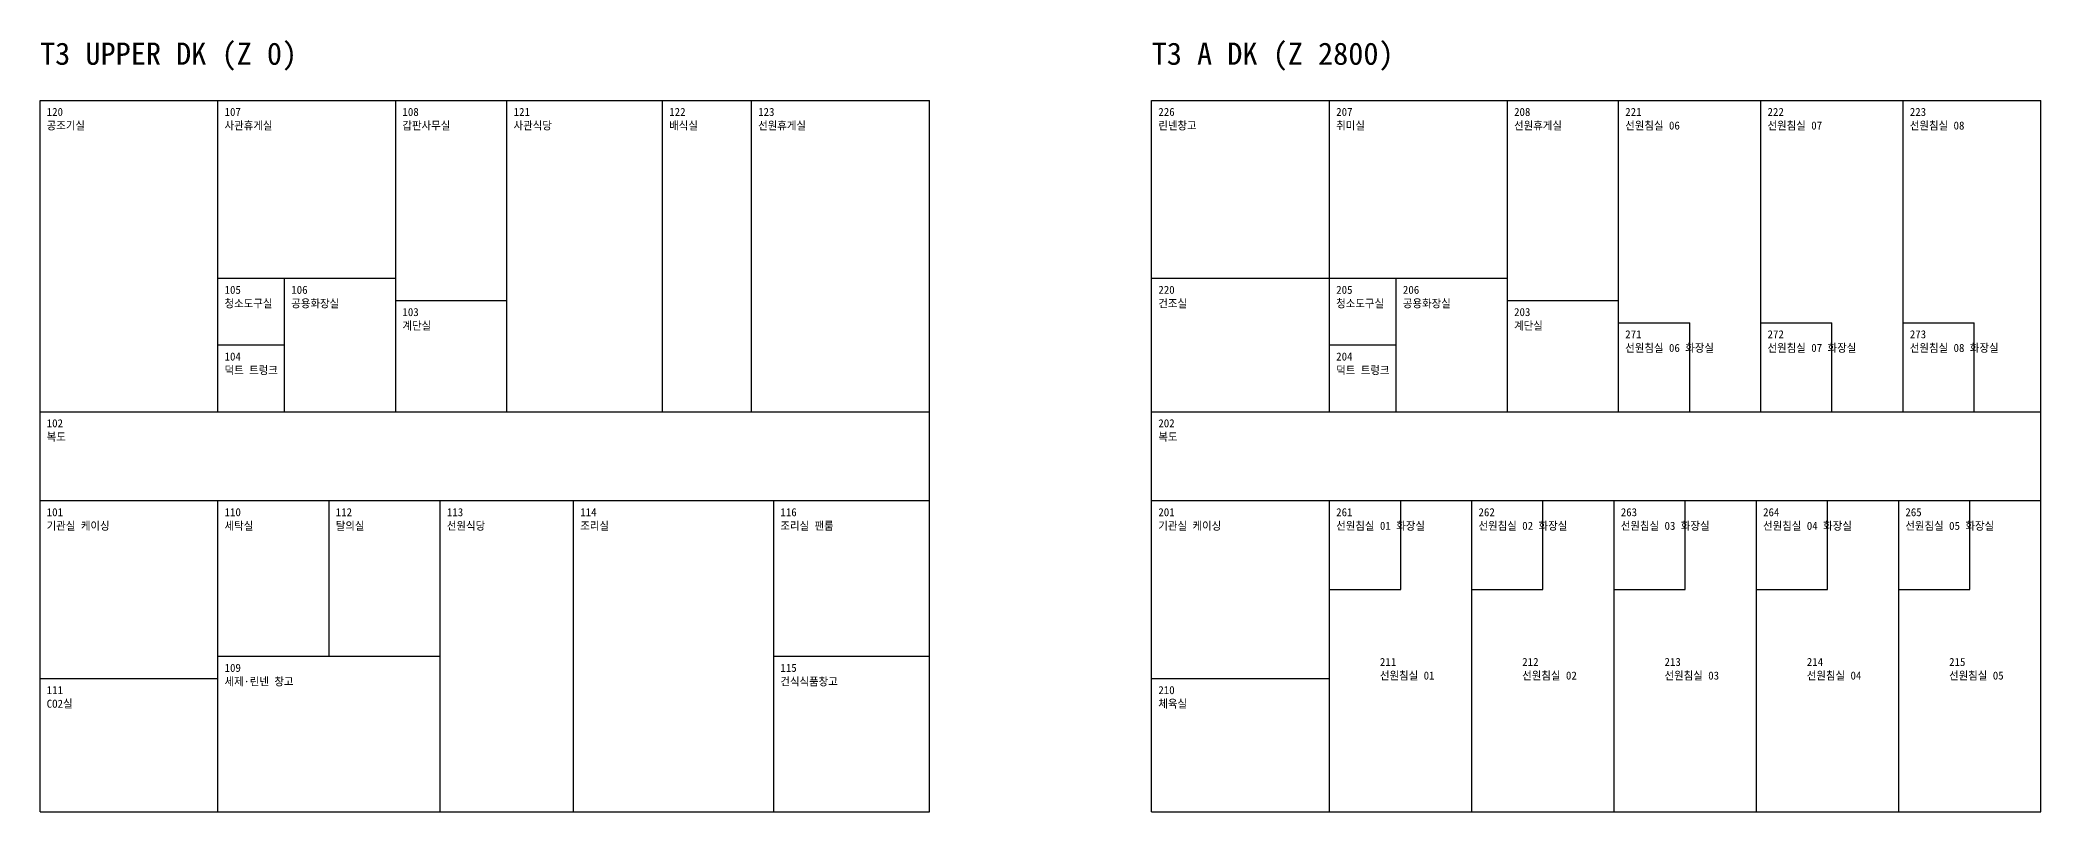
# Model space of a CAD drawing. Header units: millimetres. Extents: x 0 to 95000, y 0 to 17356.
# Drawn here: x 0 to 45000, y 0 to 17356 of the extents above; entities that cross this region are included whole.
import ezdxf

# ---------------------------------------------------------------- set-up
doc = ezdxf.new("R2010")
doc.units = ezdxf.units.MM
for name, color, linetype in [('DECK_OUTLINE', 7, 'CONTINUOUS'), ('ROOM', 3, 'CONTINUOUS'), ('ROOM_NAME', 5, 'CONTINUOUS'), ('ROOM_NO', 1, 'CONTINUOUS'), ('TITLE', 2, 'CONTINUOUS')]:
    doc.layers.add(name, color=color, linetype=linetype)

msp = doc.modelspace()

# ---------------------------------------------------------------- linework, layer by layer
at = {"layer": 'DECK_OUTLINE'}
for p, q in [((0, 16000), (20000, 16000)), ((0, 0), (0, 16000)), ((20000, 0), (20000, 16000)), ((25000, 16000), (45000, 16000)), ((25000, 0), (25000, 16000)), ((45000, 0), (45000, 16000)), ((0, 0), (20000, 0)), ((25000, 0), (45000, 0))]:
    msp.add_line(p, q, dxfattribs=at)
at = {"layer": 'ROOM'}
for p, q in [((4000, 9000), (4000, 16000)), ((8000, 9000), (8000, 16000)), ((10500, 9000), (10500, 16000)), ((14000, 9000), (14000, 16000)), ((16000, 9000), (16000, 16000)), ((29000, 9000), (29000, 16000)), ((33000, 9000), (33000, 16000)), ((35500, 9000), (35500, 16000)), ((38700, 9000), (38700, 16000)), ((41900, 9000), (41900, 16000)), ((4000, 12000), (8000, 12000)), ((5500, 9000), (5500, 12000)), ((25000, 12000), (33000, 12000)), ((30500, 9000), (30500, 12000)), ((8000, 11500), (10500, 11500)), ((33000, 11500), (35500, 11500)), ((35500, 11000), (37100, 11000)), ((37100, 9000), (37100, 11000)), ((38700, 11000), (40300, 11000)), ((40300, 9000), (40300, 11000)), ((41900, 11000), (43500, 11000)), ((43500, 9000), (43500, 11000)), ((4000, 10500), (5500, 10500)), ((29000, 10500), (30500, 10500)), ((0, 9000), (20000, 9000)), ((25000, 9000), (45000, 9000)), ((0, 7000), (20000, 7000)), ((4000, 0), (4000, 7000)), ((6500, 3500), (6500, 7000)), ((9000, 0), (9000, 7000)), ((12000, 0), (12000, 7000)), ((16500, 0), (16500, 7000)), ((25000, 7000), (45000, 7000)), ((29000, 0), (29000, 7000)), ((30600, 5000), (30600, 7000)), ((32200, 0), (32200, 7000)), ((33800, 5000), (33800, 7000)), ((35400, 0), (35400, 7000)), ((37000, 5000), (37000, 7000)), ((38600, 0), (38600, 7000)), ((40200, 5000), (40200, 7000)), ((41800, 0), (41800, 7000)), ((43400, 5000), (43400, 7000)), ((29000, 5000), (30600, 5000)), ((32200, 5000), (33800, 5000)), ((35400, 5000), (37000, 5000)), ((38600, 5000), (40200, 5000)), ((41800, 5000), (43400, 5000)), ((4000, 3500), (9000, 3500)), ((16500, 3500), (20000, 3500)), ((0, 3000), (4000, 3000)), ((25000, 3000), (29000, 3000))]:
    msp.add_line(p, q, dxfattribs=at)

# ---------------------------------------------------------------- texts
at = {"layer": 'ROOM_NAME'}
for s, p in [('공조기실', (150, 15344)), ('사관휴게실', (4150, 15344)), ('갑판사무실', (8150, 15344)), ('사관식당', (10650, 15344)), ('배식실', (14150, 15344)), ('선원휴게실', (16150, 15344)), ('린넨창고', (25150, 15344)), ('취미실', (29150, 15344)), ('선원휴게실', (33150, 15344)), ('선원침실 06', (35650, 15344)), ('선원침실 07', (38850, 15344)), ('선원침실 08', (42050, 15344)), ('청소도구실', (4150, 11344)), ('공용화장실', (5650, 11344)), ('건조실', (25150, 11344)), ('청소도구실', (29150, 11344)), ('공용화장실', (30650, 11344)), ('계단실', (8150, 10844)), ('계단실', (33150, 10844)), ('선원침실 06 화장실', (35650, 10344)), ('선원침실 07 화장실', (38850, 10344)), ('선원침실 08 화장실', (42050, 10344)), ('덕트 트렁크', (4150, 9844)), ('덕트 트렁크', (29150, 9844)), ('복도', (150, 8344)), ('복도', (25150, 8344)), ('기관실 케이싱', (150, 6344)), ('세탁실', (4150, 6344)), ('탈의실', (6650, 6344)), ('선원식당', (9150, 6344)), ('조리실', (12150, 6344)), ('조리실 팬룸', (16650, 6344)), ('기관실 케이싱', (25150, 6344)), ('선원침실 01 화장실', (29150, 6344)), ('선원침실 02 화장실', (32350, 6344)), ('선원침실 03 화장실', (35550, 6344)), ('선원침실 04 화장실', (38750, 6344)), ('선원침실 05 화장실', (41950, 6344)), ('선원침실 01', (30133, 2977)), ('선원침실 02', (33333, 2977)), ('선원침실 03', (36533, 2977)), ('선원침실 04', (39733, 2977)), ('선원침실 05', (42933, 2977)), ('세제·린넨 창고', (4150, 2844)), ('건식식품창고', (16650, 2844)), ('CO2실', (150, 2344)), ('체육실', (25150, 2344))]:
    msp.add_text(s, height=180, dxfattribs=at).set_placement(p)
at = {"layer": 'ROOM_NO'}
for s, p in [('120', (150, 15650)), ('107', (4150, 15650)), ('108', (8150, 15650)), ('121', (10650, 15650)), ('122', (14150, 15650)), ('123', (16150, 15650)), ('226', (25150, 15650)), ('207', (29150, 15650)), ('208', (33150, 15650)), ('221', (35650, 15650)), ('222', (38850, 15650)), ('223', (42050, 15650)), ('105', (4150, 11650)), ('106', (5650, 11650)), ('220', (25150, 11650)), ('205', (29150, 11650)), ('206', (30650, 11650)), ('103', (8150, 11150)), ('203', (33150, 11150)), ('271', (35650, 10650)), ('272', (38850, 10650)), ('273', (42050, 10650)), ('104', (4150, 10150)), ('204', (29150, 10150)), ('102', (150, 8650)), ('202', (25150, 8650)), ('101', (150, 6650)), ('110', (4150, 6650)), ('112', (6650, 6650)), ('113', (9150, 6650)), ('114', (12150, 6650)), ('116', (16650, 6650)), ('201', (25150, 6650)), ('261', (29150, 6650)), ('262', (32350, 6650)), ('263', (35550, 6650)), ('264', (38750, 6650)), ('265', (41950, 6650)), ('109', (4150, 3150)), ('115', (16650, 3150)), ('211', (30133, 3283)), ('212', (33333, 3283)), ('213', (36533, 3283)), ('214', (39733, 3283)), ('215', (42933, 3283)), ('111', (150, 2650)), ('210', (25150, 2650))]:
    msp.add_text(s, height=180, dxfattribs=at).set_placement(p)
at = {"layer": 'TITLE'}
for s, p in [('T3 UPPER DK (Z 0)', (0, 16800)), ('T3 A DK (Z 2800)', (25000, 16800))]:
    msp.add_text(s, height=500, dxfattribs=at).set_placement(p)

doc.saveas('drawing.dxf')
